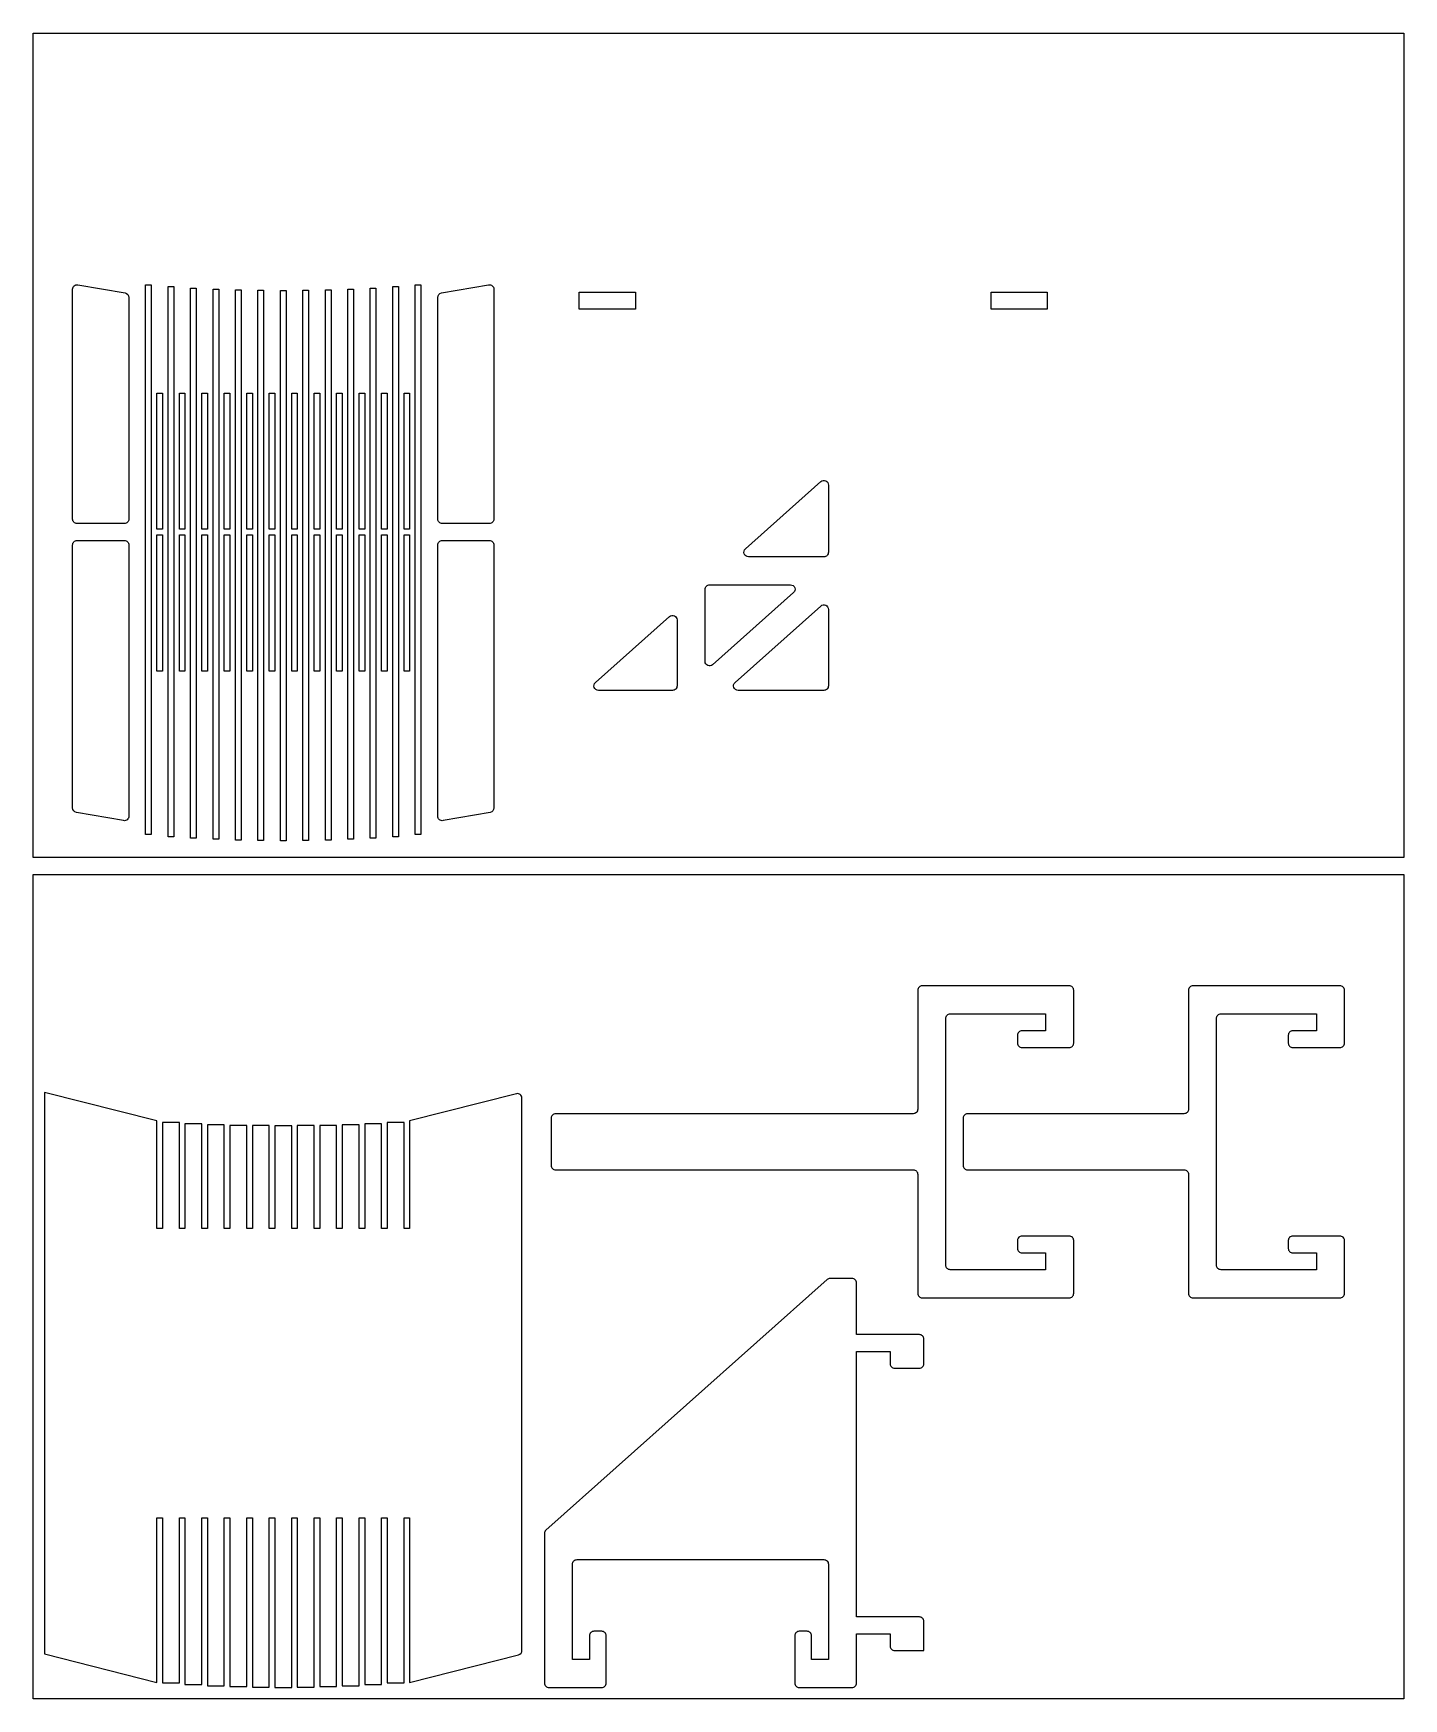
# Model space of a CAD drawing. Header units: inches. Extents: x 416 to 660, y 29 to 325.
import ezdxf

# ---------------------------------------------------------------- set-up
doc = ezdxf.new("R2010")
doc.units = ezdxf.units.IN
doc.header["$MEASUREMENT"] = 0
doc.layers.add('1 - Interna', color=3, linetype='Continuous')
doc.layers.add('2 - Externa', color=1, linetype='Continuous')

msp = doc.modelspace()

# ---------------------------------------------------------------- linework, layer by layer
at = {"layer": '1 - Interna', "flags": 128}
msp.add_lwpolyline([(659.61, 178.54), (415.64, 178.54), (415.64, 325.31), (659.61, 325.31)], close=True, dxfattribs=at)
at = {"layer": '1 - Interna'}
for points in [[(432.64, 278.28), (432.64, 238.8, -0.414214), (431.84, 238), (423.44, 238, -0.414214), (422.64, 238.8), (422.64, 279.74, -0.465704), (423.58, 280.53), (431.98, 279.07, -0.364532)], [(497.64, 279.74), (497.64, 238.8, -0.414214), (496.84, 238), (488.44, 238, -0.414214), (487.64, 238.8), (487.64, 278.28, -0.364532), (488.3, 279.07), (496.7, 280.53, -0.465704)], [(542.42, 233.5), (555.85, 245.48, -0.647612), (557.19, 244.88), (557.19, 232.9, -0.414214), (556.39, 232.1), (542.95, 232.1, -0.689144)], [(432.64, 234.2), (432.64, 185.9, -0.465704), (431.7, 185.11), (423.3, 186.58, -0.364532), (422.64, 187.37), (422.64, 234.2, -0.414214), (423.44, 235), (431.84, 235, -0.414214)], [(497.64, 234.2), (497.64, 187.37, -0.364532), (496.98, 186.58), (488.58, 185.11, -0.465704), (487.64, 185.9), (487.64, 234.2, -0.414214), (488.44, 235), (496.84, 235, -0.414214)], [(535.24, 213.44), (535.24, 226.3, -0.414214), (536.04, 227.1), (550.47, 227.1, -0.689144), (551, 225.71), (536.57, 212.85, -0.647612)], [(557.19, 222.74), (557.19, 209.11, -0.414214), (556.39, 208.31), (541.1, 208.31, -0.689144), (540.57, 209.71), (555.85, 223.33, -0.647612)], [(529.44, 208.31), (516.25, 208.31, -0.689144), (515.72, 209.71), (528.91, 221.46, -0.647612), (530.24, 220.86), (530.24, 209.11, -0.414214)]]:
    msp.add_lwpolyline(points, format="xyb", close=True, dxfattribs=at)
for points in [[(436.64, 280.53), (436.64, 182.62), (435.64, 182.62), (435.64, 280.53)], [(440.64, 280.2), (440.64, 182.2), (439.64, 182.2), (439.64, 280.2)], [(444.64, 279.94), (444.64, 182), (443.64, 182), (443.64, 279.94)], [(448.64, 279.76), (448.64, 181.8), (447.64, 181.8), (447.64, 279.76)], [(452.64, 279.63), (452.64, 181.63), (451.64, 181.63), (451.64, 279.63)], [(456.64, 279.57), (456.64, 181.57), (455.64, 181.57), (455.64, 279.57)], [(460.64, 279.53), (460.64, 181.53), (459.64, 181.53), (459.64, 279.53)], [(464.64, 279.57), (464.64, 181.57), (463.64, 181.57), (463.64, 279.57)], [(468.64, 181.63), (467.64, 181.63), (467.64, 279.63), (468.64, 279.63)], [(472.64, 279.76), (472.64, 181.8), (471.64, 181.8), (471.64, 279.76)], [(476.64, 279.94), (476.64, 182), (475.64, 182), (475.64, 279.94)], [(480.64, 182.2), (479.64, 182.2), (479.64, 280.2), (480.64, 280.2)], [(484.64, 280.53), (484.64, 182.62), (483.64, 182.62), (483.64, 280.53)], [(522.83, 276.2), (512.83, 276.2), (512.83, 279.2), (522.83, 279.2)], [(596.16, 276.2), (586.16, 276.2), (586.16, 279.2), (596.16, 279.2)], [(438.64, 261.25), (438.64, 237), (437.64, 237), (437.64, 261.25)], [(442.64, 261.25), (442.64, 237), (441.64, 237), (441.64, 261.25)], [(446.64, 261.25), (446.64, 237), (445.64, 237), (445.64, 261.25)], [(450.64, 261.25), (450.64, 237), (449.64, 237), (449.64, 261.25)], [(454.64, 261.25), (454.64, 237), (453.64, 237), (453.64, 261.25)], [(458.64, 261.25), (458.64, 237), (457.64, 237), (457.64, 261.25)], [(462.64, 261.25), (462.64, 237), (461.64, 237), (461.64, 261.25)], [(466.64, 261.25), (466.64, 237), (465.64, 237), (465.64, 261.25)], [(470.64, 261.25), (470.64, 237), (469.64, 237), (469.64, 261.25)], [(474.64, 261.25), (474.64, 237), (473.64, 237), (473.64, 261.25)], [(478.64, 261.25), (478.64, 237), (477.64, 237), (477.64, 261.25)], [(482.64, 261.25), (482.64, 237), (481.64, 237), (481.64, 261.25)], [(438.64, 236), (438.64, 211.75), (437.64, 211.75), (437.64, 236)], [(442.64, 236), (442.64, 211.75), (441.64, 211.75), (441.64, 236)], [(446.64, 236), (446.64, 211.75), (445.64, 211.75), (445.64, 236)], [(450.64, 236), (450.64, 211.75), (449.64, 211.75), (449.64, 236)], [(454.64, 236), (454.64, 211.75), (453.64, 211.75), (453.64, 236)], [(458.64, 236), (458.64, 211.75), (457.64, 211.75), (457.64, 236)], [(462.64, 236), (462.64, 211.75), (461.64, 211.75), (461.64, 236)], [(466.64, 236), (466.64, 211.75), (465.64, 211.75), (465.64, 236)], [(470.64, 236), (470.64, 211.75), (469.64, 211.75), (469.64, 236)], [(474.64, 236), (474.64, 211.75), (473.64, 211.75), (473.64, 236)], [(478.64, 236), (478.64, 211.75), (477.64, 211.75), (477.64, 236)], [(482.64, 236), (482.64, 211.75), (481.64, 211.75), (481.64, 236)]]:
    msp.add_lwpolyline(points, close=True, dxfattribs=at)
at = {"layer": '2 - Externa', "flags": 128}
msp.add_lwpolyline([(659.61, 28.76), (415.64, 28.76), (415.64, 175.54), (659.61, 175.54)], close=True, dxfattribs=at)
at = {"layer": '2 - Externa'}
for points in [[(507.83, 132.13), (507.83, 123.73, 0.414214), (508.63, 122.93), (572.29, 122.93, -0.414214), (573.09, 122.13), (573.09, 100.95, 0.414214), (573.89, 100.15), (600.06, 100.15, 0.414214), (600.86, 100.95), (600.86, 110.35, 0.414214), (600.06, 111.15), (591.66, 111.15, 0.414214), (590.86, 110.35), (590.86, 108.95, 0.414214), (591.66, 108.15), (595.86, 108.15), (595.86, 105.15), (578.89, 105.15, -0.414214), (578.09, 105.95), (578.09, 149.9, -0.414214), (578.89, 150.7), (595.86, 150.7), (595.86, 147.7), (591.66, 147.7, 0.414214), (590.86, 146.9), (590.86, 145.5, 0.414214), (591.66, 144.7), (600.06, 144.7, 0.414214), (600.86, 145.5), (600.86, 154.9, 0.414214), (600.06, 155.7), (573.89, 155.7, 0.414214), (573.09, 154.9), (573.09, 133.73, -0.414214), (572.29, 132.93), (508.63, 132.93, 0.414214)], [(581.16, 132.13), (581.16, 123.73, 0.414214), (581.96, 122.93), (620.49, 122.93, -0.414214), (621.29, 122.13), (621.29, 100.95, 0.414214), (622.09, 100.15), (648.26, 100.15, 0.414214), (649.06, 100.95), (649.06, 110.35, 0.414214), (648.26, 111.15), (639.86, 111.15, 0.414214), (639.06, 110.35), (639.06, 108.95, 0.414214), (639.86, 108.15), (644.06, 108.15), (644.06, 105.15), (627.09, 105.15, -0.414214), (626.29, 105.95), (626.29, 149.9, -0.414214), (627.09, 150.7), (644.06, 150.7), (644.06, 147.7), (639.86, 147.7, 0.414214), (639.06, 146.9), (639.06, 145.5, 0.414214), (639.86, 144.7), (648.26, 144.7, 0.414214), (649.06, 145.5), (649.06, 154.9, 0.414214), (648.26, 155.7), (622.09, 155.7, 0.414214), (621.29, 154.9), (621.29, 133.73, -0.414214), (620.49, 132.93), (581.96, 132.93, 0.414214)], [(501.64, 136.48), (482.64, 131.66), (482.64, 112.48), (481.64, 112.48), (481.64, 131.35), (478.64, 131.35), (478.64, 112.48), (477.64, 112.48), (477.64, 131.11), (474.64, 131.11), (474.64, 112.48), (473.64, 112.48), (473.64, 130.94), (470.64, 130.94), (470.64, 112.48), (469.64, 112.48), (469.64, 130.83), (466.64, 130.83), (466.64, 112.48), (465.64, 112.48), (465.64, 130.81), (462.64, 130.81), (462.64, 112.48), (461.64, 112.48), (461.64, 130.76), (458.64, 130.76), (458.64, 112.48), (457.64, 112.48), (457.64, 130.81), (454.64, 130.81), (454.64, 112.48), (453.64, 112.48), (453.64, 130.83), (450.64, 130.83), (450.64, 112.48), (449.64, 112.48), (449.64, 130.94), (446.64, 130.94), (446.64, 112.48), (445.64, 112.48), (445.64, 131.11), (442.64, 131.11), (442.64, 112.48), (441.64, 112.48), (441.64, 131.35), (438.64, 131.35), (438.64, 112.48), (437.64, 112.48), (437.64, 131.66), (417.64, 136.73), (417.64, 36.73), (437.64, 31.66), (437.64, 60.98), (438.64, 60.98), (438.64, 36.73), (438.64, 31.58), (441.64, 31.58), (441.64, 48.85), (441.64, 60.98), (442.64, 60.98), (442.64, 36.73), (442.64, 31.29), (445.64, 31.29), (445.64, 48.85), (445.64, 60.98), (446.64, 60.98), (446.64, 36.73), (446.64, 31.07), (449.64, 31.07), (449.64, 48.85), (449.64, 60.98), (450.64, 60.98), (450.64, 36.73), (450.64, 30.91), (453.64, 30.91), (453.64, 48.85), (453.64, 60.98), (454.64, 60.98), (454.64, 36.73), (454.64, 30.81), (457.64, 30.81), (457.64, 48.85), (457.64, 60.98), (458.64, 60.98), (458.64, 36.73), (458.64, 30.76), (461.64, 30.76), (461.64, 48.85), (461.64, 60.98), (462.64, 60.98), (462.64, 36.73), (462.64, 30.81), (465.64, 30.81), (465.64, 48.85), (465.64, 60.98), (466.64, 60.98), (466.64, 36.73), (466.64, 30.91), (469.64, 30.91), (469.64, 48.85), (469.64, 60.98), (470.64, 60.98), (470.64, 36.73), (470.64, 31.07), (473.64, 31.07), (473.64, 48.85), (473.64, 60.98), (474.64, 60.98), (474.64, 36.73), (474.64, 31.29), (477.64, 31.29), (477.64, 48.85), (477.64, 60.98), (478.64, 60.98), (478.64, 36.73), (478.64, 31.58), (481.64, 31.58), (481.64, 48.85), (481.64, 60.98), (482.64, 60.98), (482.64, 31.66), (502.04, 36.57, 0.343281), (502.64, 37.35), (502.64, 135.7, 0.488891)], [(562.19, 90.59), (568.19, 90.59), (568.19, 88.39, 0.414214), (568.99, 87.59), (573.39, 87.59, 0.414214), (574.19, 88.39), (574.19, 92.79, 0.414214), (573.39, 93.59), (562.19, 93.59), (562.19, 102.79, 0.414214), (561.39, 103.59), (557.49, 103.59, 0.184032), (556.96, 103.38), (506.91, 58.77, 0.213878), (506.64, 58.17), (506.64, 31.56, 0.414214), (507.44, 30.76), (511.64, 30.76), (516.84, 30.76, 0.414214), (517.64, 31.56), (517.64, 39.96, 0.414214), (516.84, 40.76), (515.44, 40.76, 0.414214), (514.64, 39.96), (514.64, 35.76), (511.64, 35.76), (511.64, 52.73, -0.414214), (512.44, 53.53), (556.39, 53.53, -0.414214), (557.19, 52.73), (557.19, 35.76), (554.19, 35.76), (554.19, 39.96, 0.414214), (553.39, 40.76), (551.99, 40.76, 0.414214), (551.19, 39.96), (551.19, 31.56, 0.414214), (551.99, 30.76), (557.19, 30.76), (561.39, 30.76, 0.414214), (562.19, 31.56), (562.19, 40.32), (568.19, 40.32), (568.19, 38.12, 0.414214), (568.99, 37.32), (574.19, 37.32), (574.19, 42.52, 0.414214), (573.39, 43.32), (562.19, 43.32), (562.19, 58.53)]]:
    msp.add_lwpolyline(points, format="xyb", close=True, dxfattribs=at)

doc.saveas('drawing.dxf')
